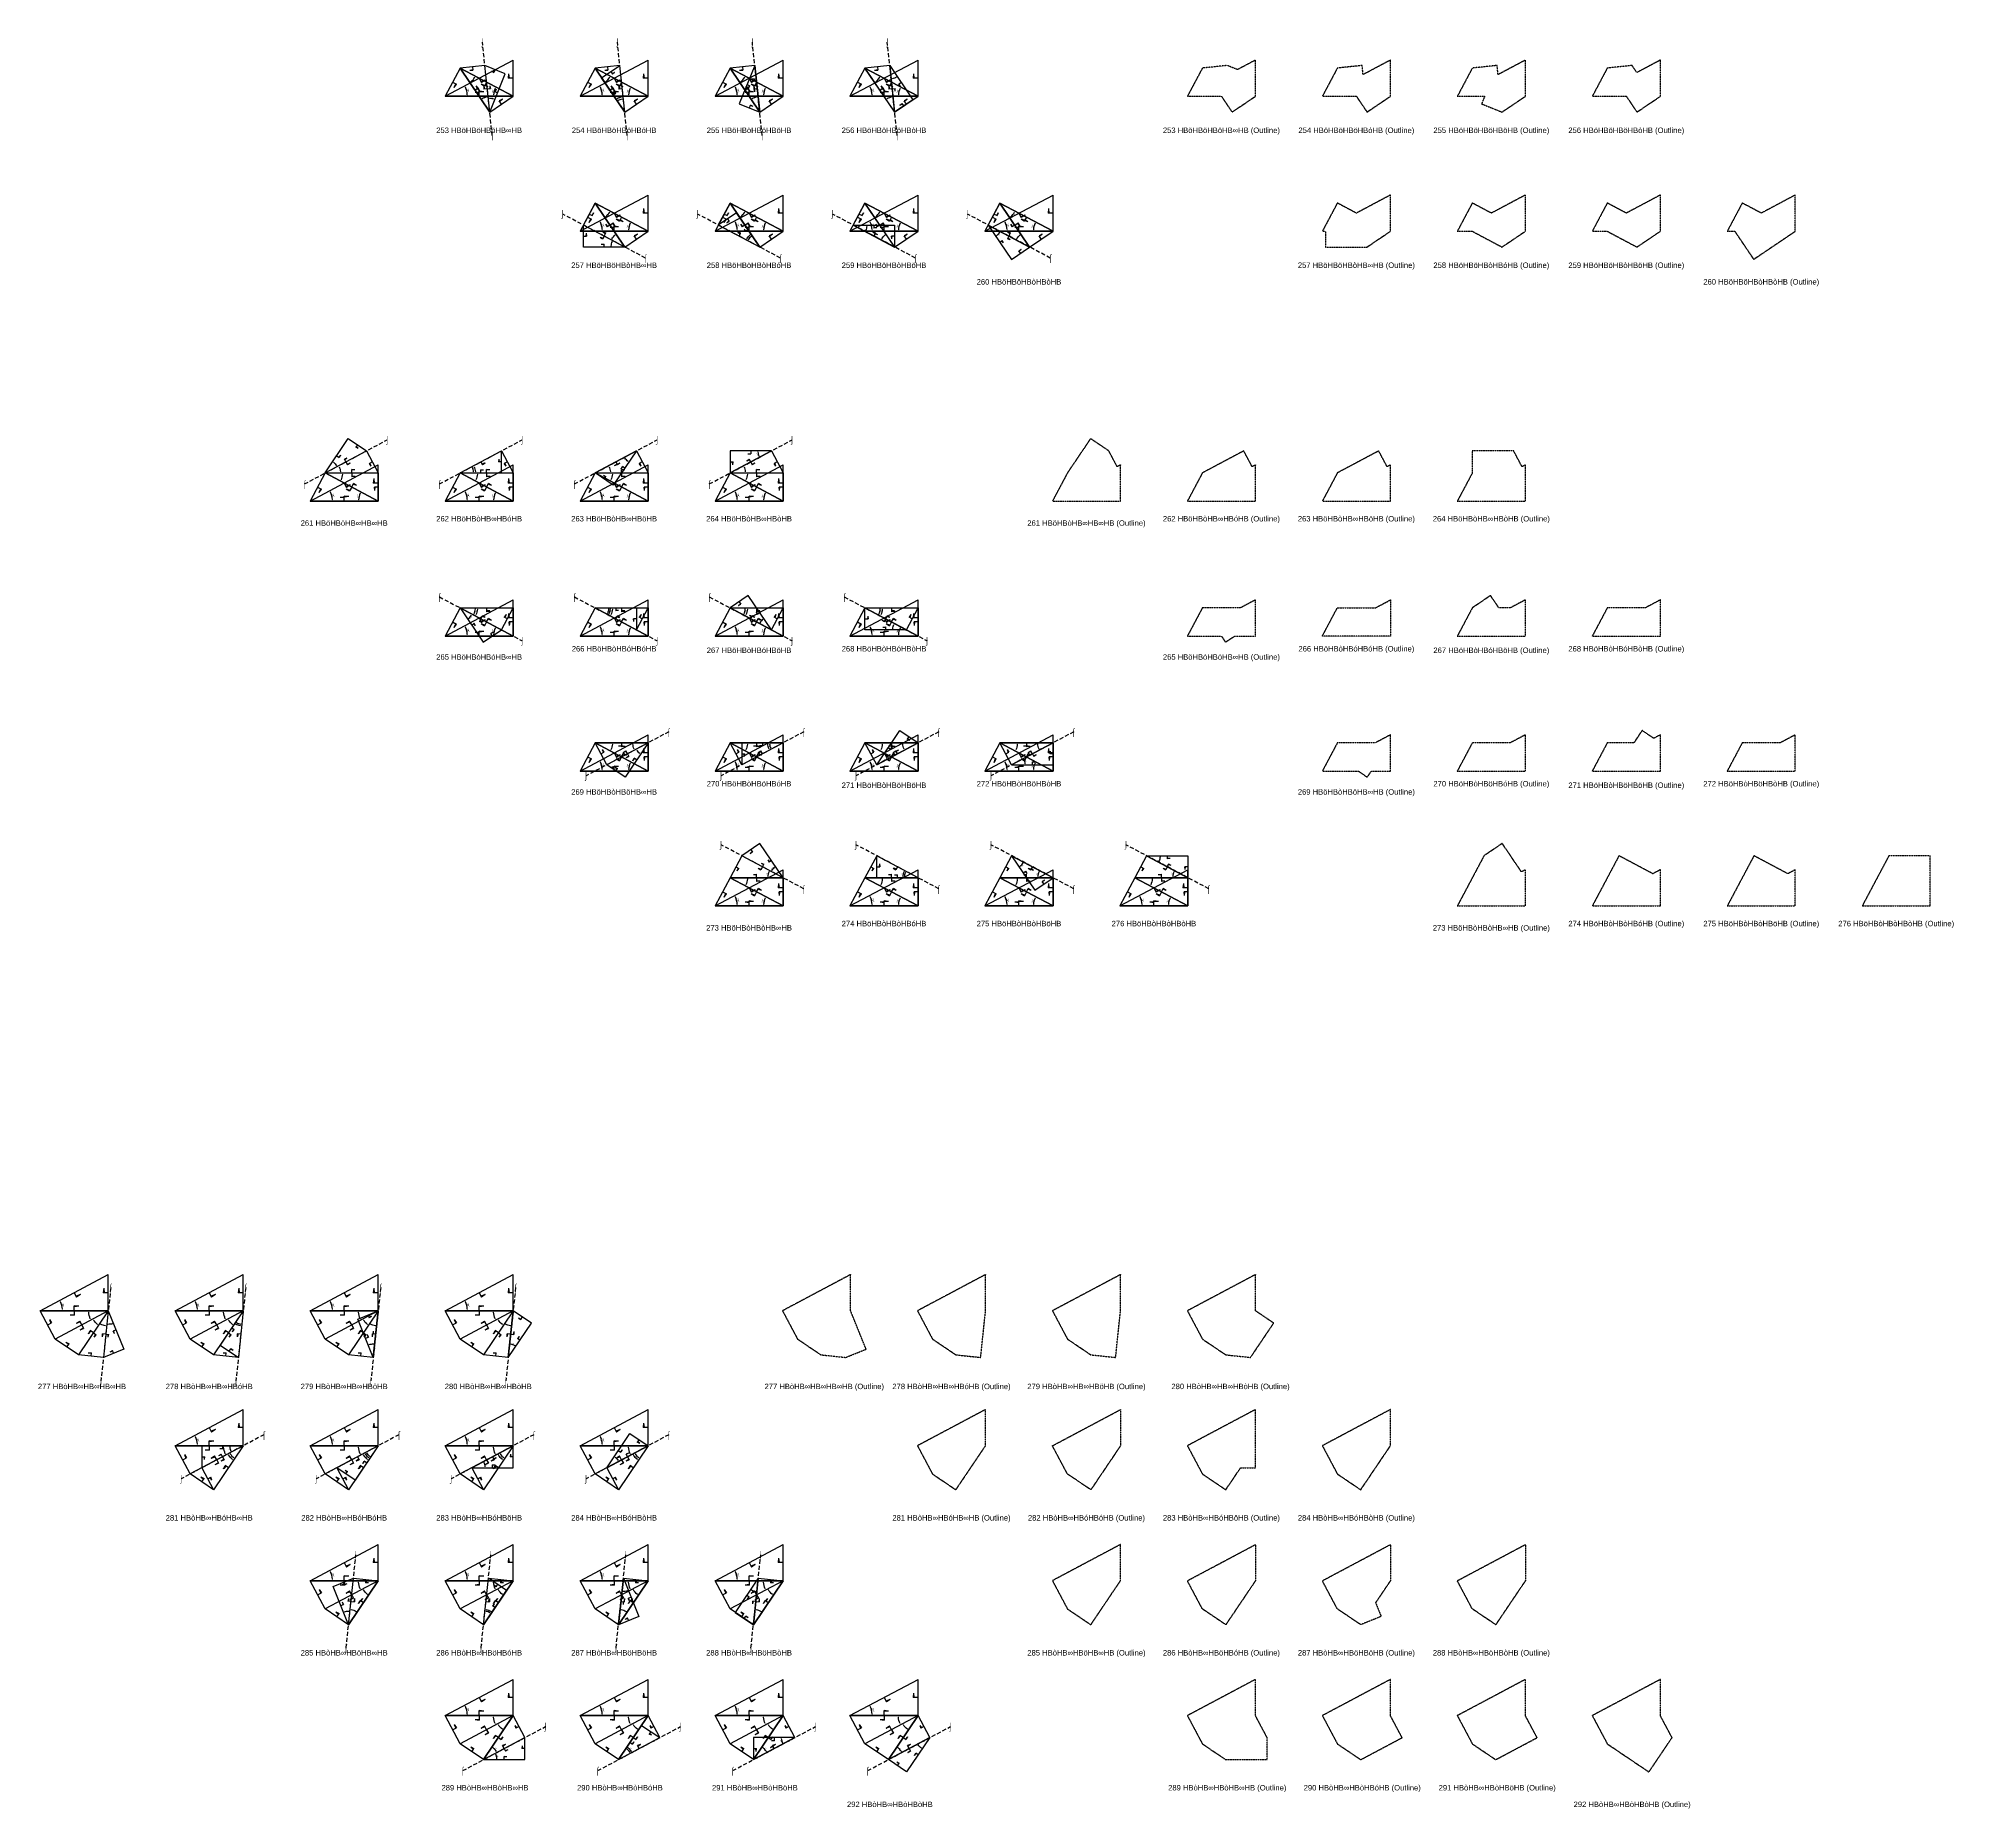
# Model space of a CAD drawing. Header units: millimetres. Extents: x -201764 to 671342, y -3335564 to 24518.
# Drawn here: x 219679 to 641612, y -2887764 to -2497726 of the extents above; entities that cross this region are included whole.
import ezdxf
from ezdxf.enums import TextEntityAlignment as Align

# ---------------------------------------------------------------- set-up
doc = ezdxf.new("R2010")
doc.units = ezdxf.units.MM
doc.header["$PDMODE"] = 35
doc.linetypes.add('DASHED', pattern=[19.05, 12.7, -6.35])
for name, color, linetype in [('BASE', 170, 'Continuous'), ('HYPOTENUSE', 20, 'Continuous'), ('PERPENDICULAR', 90, 'Continuous')]:
    doc.layers.add(name, color=color, linetype=linetype)
doc.styles.add('Arial', font='arial_0.ttf')
doc.dimstyles.new('ISO-25', dxfattribs={"dimtxt": 250, "dimasz": 100, "dimexe": 1.25, "dimexo": 0.625, "dimgap": 100, "dimtad": 1, "dimdec": 0, "dimtxsty": 'Arial', "dimcen": 2.5, "dimadec": 0, "dimazin": 0, "dimtfac": 1, "dimtdec": 0, "dimtmove": 0, "dimatfit": 3, "dimfxl": 1, "dimarcsym": 0})

# ---------------------------------------------------------------- blocks, each defined once
blk = doc.blocks.new('*D49')
at = {"color": 0, "lineweight": -2, "ltscale": 100, "transparency": 16777216}
blk.add_arc((0, 0), 4906, 4.08845, 23.91155, dxfattribs=at)
at = {"color": 0, "ltscale": 100, "transparency": 16777216}
for points in [[(4432, 1963), (4537, 2014), (4332, 2303)], [(4952, 352), (4835, 348), (4906, 0)]]:
    blk.add_solid(points, dxfattribs=at)
at = {"layer": 'Defpoints', "color": 0, "ltscale": 100, "transparency": 16777216}
for p in [(15000, 7976), (0, 0), (0, 0), (4841, 796), (15000, 0)]:
    blk.add_point(p, dxfattribs=at)
at = {"color": 0, "ltscale": 100, "transparency": 16777216, "insert": (5055, 1260), "char_height": 400, "attachment_point": 5, "rotation": 284, "style": 'Arial'}
blk.add_mtext('28°', dxfattribs=at)
blk = doc.blocks.new('SanjoyNathGeometrifyingTrigonometryFundamentalLockedSet')
at = {"color": 114, "linetype": 'DASHED', "ltscale": 100, "true_color": 0x139b48}
for p, q in [((14000, 4987.8), (13900, 3987.8)), ((14000, 4987.8), (14100, 3987.8)), ((15000, 3987.8), (13900, 3987.8))]:
    blk.add_line(p, q, dxfattribs=at)
at = {"color": 242, "linetype": 'DASHED', "ltscale": 100, "true_color": 0xcd2027}
for p, q in [((7500, 3987.8), (8016.4, 3016.6)), ((8852.4, 3574.3), (7922.5, 3193.2)), ((8852.4, 3574.3), (8016.4, 3016.6))]:
    blk.add_line(p, q, dxfattribs=at)
at = {"color": 159, "linetype": 'DASHED', "ltscale": 100, "true_color": 0x22346e}
for p, q in [((7500, 0), (7500, 1100)), ((8500, 1000), (7500, 1100)), ((8500, 1000), (7500, 900))]:
    blk.add_line(p, q, dxfattribs=at)
at = {"layer": 'BASE'}
blk.add_line((0, 0), (15000, 0), dxfattribs=at)
at = {"layer": 'HYPOTENUSE'}
blk.add_line((0, 0), (15000, 7975.6), dxfattribs=at)
at = {"layer": 'PERPENDICULAR'}
blk.add_line((15000, 0), (15000, 7975.6), dxfattribs=at)
at = {"color": 4, "ltscale": 100}
dim = blk.add_angular_dim_2l(base=(4841, 795.6), line1=((0, 0), (15000, 0)), line2=((0, 0), (15000, 7975.6)), dimstyle='ISO-25', override={"dimtxt": 400, "dimasz": 350, "dimgap": 100}, dxfattribs=at)
dim.commit()
dim.dimension.update_dxf_attribs({"geometry": '*D49', "text_midpoint": (5055.4, 1260.5)})

msp = doc.modelspace()

# ---------------------------------------------------------------- linework, layer by layer
at = {"linetype": 'DASHED', "ltscale": 70}
for p, q in [((319672, -2519116), (317514, -2498579)), ((349402, -2519116), (347244, -2498579)), ((379132, -2519116), (376974, -2498579)), ((408862, -2519116), (406704, -2498579)), ((353421, -2546135), (335188, -2536441)), ((383151, -2546135), (364918, -2536441)), ((412881, -2546135), (394648, -2536441)), ((442611, -2546135), (424378, -2536441)), ((278305, -2595901), (296538, -2586206)), ((308035, -2595901), (326268, -2586206)), ((337765, -2595901), (355998, -2586206)), ((367495, -2595901), (385728, -2586206)), ((308035, -2620783), (326268, -2630478)), ((337765, -2620783), (355998, -2630478)), ((367495, -2620783), (385728, -2630478)), ((397225, -2620783), (415458, -2630478)), ((358576, -2650513), (340343, -2660208)), ((388306, -2650513), (370073, -2660208)), ((418036, -2650513), (399803, -2660208)), ((447766, -2650513), (429533, -2660208)), ((388306, -2685090), (370073, -2675396)), ((418036, -2685090), (399803, -2675396)), ((447766, -2685090), (429533, -2675396)), ((477496, -2685090), (459262, -2675396)), ((235637, -2772940), (233479, -2793477)), ((265367, -2772940), (263209, -2793477)), ((295097, -2772940), (292939, -2793477)), ((324827, -2772940), (322669, -2793477)), ((269386, -2805381), (251153, -2815075)), ((299116, -2805381), (280883, -2815075)), ((328846, -2805381), (310613, -2815075)), ((358576, -2805381), (340343, -2815075)), ((287479, -2852363), (289637, -2831826)), ((317209, -2852363), (319367, -2831826)), ((346939, -2852363), (349097, -2831826)), ((376669, -2852363), (378827, -2831826)), ((313190, -2879383), (331423, -2869688)), ((342920, -2879383), (361153, -2869688)), ((372650, -2879383), (390883, -2869688)), ((402380, -2879383), (420613, -2869688))]:
    msp.add_line(p, q, dxfattribs=at)
at = {"linetype": 'DASHED'}
for points in [[(483845, -2504633), (481568, -2503713), (476108, -2504287), (472802, -2510505), (480302, -2510505), (482648, -2513982), (487802, -2510505), (487802, -2502529)], [(510032, -2510505), (512377, -2513982), (517532, -2510505), (517532, -2502529), (511510, -2505731), (511298, -2503713), (505838, -2504287), (502532, -2510505)], [(541028, -2503713), (535568, -2504287), (532262, -2510505), (538284, -2510505), (537613, -2512166), (542107, -2513982), (547262, -2510505), (547262, -2502529), (541240, -2505731)], [(571837, -2513982), (576992, -2510505), (576992, -2502529), (571816, -2505281), (570758, -2503713), (565298, -2504287), (561992, -2510505), (569492, -2510505)], [(505838, -2534017), (502532, -2540235), (503261, -2540235), (503261, -2543712), (512377, -2543712), (517532, -2540235), (517532, -2532259), (510032, -2536247)], [(535568, -2540235), (542107, -2543712), (547262, -2540235), (547262, -2532259), (539762, -2536247), (535568, -2534017), (532262, -2540235)], [(565298, -2534017), (561992, -2540235), (565298, -2540235), (571837, -2543712), (576992, -2540235), (576992, -2532259), (569492, -2536247)], [(595028, -2534017), (591722, -2540235), (593375, -2540235), (597549, -2546422), (606722, -2540235), (606722, -2532259), (599222, -2536247)], [(458072, -2599695), (458072, -2591719), (457344, -2592106), (455495, -2588630), (451476, -2585919), (446378, -2593477), (443072, -2599695)], [(485225, -2588630), (476108, -2593477), (472802, -2599695), (487802, -2599695), (487802, -2591719), (487074, -2592106)], [(514955, -2588630), (505838, -2593477), (502532, -2599695), (517532, -2599695), (517532, -2591719), (516804, -2592106)], [(547262, -2599695), (547262, -2591719), (546534, -2592106), (544685, -2588630), (535568, -2588630), (535568, -2593477), (532262, -2599695)], [(484496, -2623207), (476108, -2623207), (472802, -2629425), (480302, -2629425), (481206, -2630765), (483193, -2629425), (487802, -2629425), (487802, -2621449)], [(514226, -2623207), (517532, -2621449), (517532, -2629425), (502532, -2629425), (505838, -2623207)], [(535568, -2623207), (532262, -2629425), (547262, -2629425), (547262, -2621449), (543956, -2623207), (541415, -2623207), (539587, -2620496)], [(573686, -2623207), (565298, -2623207), (561992, -2629425), (576992, -2629425), (576992, -2621449)], [(512434, -2660495), (513338, -2659155), (517532, -2659155), (517532, -2651179), (514226, -2652937), (505838, -2652937), (502532, -2659155), (510447, -2659155)], [(547262, -2659155), (547262, -2651179), (543956, -2652937), (535568, -2652937), (532262, -2659155)], [(576992, -2659155), (576992, -2651179), (575535, -2651954), (572974, -2650226), (571145, -2652937), (565298, -2652937), (561992, -2659155)], [(606722, -2659155), (606722, -2651179), (603416, -2652937), (595028, -2652937), (591722, -2659155)], [(547262, -2688885), (547262, -2680909), (546390, -2681373), (542164, -2675109), (538146, -2677819), (532262, -2688885)], [(576992, -2688885), (576992, -2680909), (575339, -2681788), (567876, -2677819), (561992, -2688885)], [(597606, -2677819), (591722, -2688885), (606722, -2688885), (606722, -2680909), (605069, -2681788)], [(636452, -2677819), (627336, -2677819), (621452, -2688885), (636452, -2688885)], [(398612, -2770099), (383612, -2778074), (386918, -2784292), (392073, -2787769), (397533, -2788343), (402028, -2786527), (398612, -2778074)], [(427263, -2788343), (428342, -2778074), (428342, -2770099), (413342, -2778074), (416648, -2784292), (421803, -2787769)], [(456993, -2788343), (458072, -2778074), (458072, -2770099), (443072, -2778074), (446378, -2784292), (451533, -2787769)], [(487802, -2770099), (472802, -2778074), (476108, -2784292), (481263, -2787769), (486723, -2788343), (491821, -2780785), (487802, -2778074)], [(421803, -2817499), (428342, -2807804), (428342, -2799829), (413342, -2807804), (416648, -2814022)], [(446378, -2814022), (443072, -2807804), (458072, -2799829), (458072, -2807804), (451533, -2817499)], [(487802, -2812652), (487802, -2799829), (472802, -2807804), (476108, -2814022), (481263, -2817499), (484533, -2812652)], [(510993, -2817499), (517532, -2807804), (517532, -2799829), (502532, -2807804), (505838, -2814022)], [(451533, -2847229), (458072, -2837534), (458072, -2829559), (443072, -2837534), (446378, -2843752)], [(476108, -2843752), (472802, -2837534), (487802, -2829559), (487802, -2837534), (481263, -2847229)], [(515487, -2845413), (510993, -2847229), (505838, -2843752), (502532, -2837534), (517532, -2829559), (517532, -2837534), (514263, -2842382)], [(532262, -2837534), (547262, -2829559), (547262, -2837534), (540723, -2847229), (535568, -2843752)], [(487802, -2859289), (472802, -2867264), (476108, -2873482), (481263, -2876959), (490380, -2876959), (490380, -2872112), (487802, -2867264)], [(520110, -2872112), (517532, -2867264), (517532, -2859289), (502532, -2867264), (505838, -2873482), (510993, -2876959)], [(549840, -2872112), (547262, -2867264), (547262, -2859289), (532262, -2867264), (535568, -2873482), (540723, -2876959)], [(576992, -2859289), (561992, -2867264), (565298, -2873482), (574472, -2879670), (579570, -2872112), (576992, -2867264)]]:
    msp.add_lwpolyline(points, close=True, dxfattribs=at)

# ---------------------------------------------------------------- block references
at = {"linetype": 'DASHED', "ltscale": 100}
for p, xscale, yscale, zscale, rotation in [((312594, -2504287), 0.7795964517353771, 0.7795964517353771, 0.7795964517353771, 303.9999999999999), ((342324, -2504287), 0.7795964517353771, 0.7795964517353771, 0.7795964517353771, 303.9999999999999), ((372053, -2504287), 0.7795964517353771, 0.7795964517353771, 0.7795964517353771, 303.9999999999999), ((401783, -2504287), 0.7795964517353771, 0.7795964517353771, 0.7795964517353771, 303.9999999999999), ((324287, -2510505), 0.882947592858929, 0.882947592858929, 0.882947592858929, 151.9999999999999), ((319133, -2513982), 0.6883428104611111, 0.6883428104611111, 0.6883428104611111, 96), ((319133, -2513982), 0.6077706275583901, 0.6077706275583901, 0.6077706275583901, 67.99999999999977), ((354017, -2510505), 0.882947592858929, 0.882947592858929, 0.882947592858929, 151.9999999999999), ((348863, -2513982), 0.6883428104611111, 0.6883428104611111, 0.6883428104611111, 96), ((348863, -2513982), -0.6077706275583902, 0.6077706275583901, 0.6077706275583901, 303.9999999999998), ((383747, -2510505), 0.882947592858929, 0.882947592858929, 0.882947592858929, 151.9999999999999), ((378593, -2513982), 0.6883428104611111, 0.6883428104611111, 0.6883428104611111, 96), ((377513, -2503713), 0.6077706275583901, 0.6077706275583901, 0.6077706275583901, 247.9999999999998), ((413477, -2510505), 0.882947592858929, 0.882947592858929, 0.882947592858929, 151.9999999999999), ((408323, -2513982), 0.6883428104611111, 0.6883428104611111, 0.6883428104611111, 96), ((407243, -2503713), -0.6077706275583902, 0.6077706275583901, 0.6077706275583901, 123.9999999999998), ((342324, -2534017), 0.7795964517353771, 0.7795964517353771, 0.7795964517353771, 303.9999999999999), ((372053, -2534017), 0.7795964517353771, 0.7795964517353771, 0.7795964517353771, 303.9999999999999), ((401783, -2534017), 0.7795964517353771, 0.7795964517353771, 0.7795964517353771, 303.9999999999999), ((431513, -2534017), 0.7795964517353771, 0.7795964517353771, 0.7795964517353771, 303.9999999999999), ((354017, -2540235), 0.882947592858929, 0.882947592858929, 0.882947592858929, 151.9999999999999), ((348863, -2543712), -0.6883428104611112, 0.688342810461111, 0.688342810461111, 332.0000000000001), ((383747, -2540235), 0.882947592858929, 0.882947592858929, 0.882947592858929, 151.9999999999999), ((378593, -2543712), -0.6883428104611112, 0.688342810461111, 0.688342810461111, 332.0000000000001), ((413477, -2540235), 0.882947592858929, 0.882947592858929, 0.882947592858929, 151.9999999999999), ((408323, -2543712), -0.6883428104611112, 0.688342810461111, 0.688342810461111, 332.0000000000001), ((443207, -2540235), 0.882947592858929, 0.882947592858929, 0.882947592858929, 151.9999999999999), ((438053, -2543712), -0.6883428104611112, 0.688342810461111, 0.688342810461111, 332.0000000000001), ((348863, -2543712), -0.607770627558393, 0.607770627558393, 0.607770627558393, 359.999999999999), ((378593, -2543712), 0.607770627558393, 0.607770627558393, 0.607770627558393, 123.9999999999988), ((399206, -2538864), -0.607770627558393, 0.607770627558393, 0.607770627558393, 180), ((428936, -2538864), 0.607770627558393, 0.607770627558393, 0.607770627558393, 303.9999999999989), ((282864, -2593477), -0.607770627558393, 0.607770627558393, 0.607770627558393, 236.0000000000023), ((351440, -2588630), -0.607770627558393, 0.607770627558393, 0.607770627558393, 56.0000000000022), ((282864, -2593477), -0.688342810461111, 0.688342810461111, 0.688342810461111, 208), ((312594, -2593477), -0.688342810461111, 0.688342810461111, 0.688342810461111, 208), ((342324, -2593477), -0.688342810461111, 0.688342810461111, 0.688342810461111, 208), ((372053, -2593477), -0.688342810461111, 0.688342810461111, 0.688342810461111, 208), ((381170, -2588630), 0.607770627558393, 0.607770627558393, 0.607770627558393, 180), ((294558, -2599695), 0.882947592858929, 0.882947592858929, 0.882947592858929, 151.9999999999999), ((282864, -2593477), -0.7795964517353771, 0.7795964517353771, 0.7795964517353771, 180), ((324287, -2599695), 0.882947592858929, 0.882947592858929, 0.882947592858929, 151.9999999999999), ((312594, -2593477), -0.7795964517353771, 0.7795964517353771, 0.7795964517353771, 180), ((354017, -2599695), 0.882947592858929, 0.882947592858929, 0.882947592858929, 151.9999999999999), ((342324, -2593477), -0.7795964517353771, 0.7795964517353771, 0.7795964517353771, 180), ((383747, -2599695), 0.882947592858929, 0.882947592858929, 0.882947592858929, 151.9999999999999), ((372053, -2593477), -0.7795964517353771, 0.7795964517353771, 0.7795964517353771, 180), ((312594, -2623207), 0.688342810461111, 0.688342810461111, 0.688342810461111, 332.0000000000001), ((342324, -2623207), 0.688342810461111, 0.688342810461111, 0.688342810461111, 332.0000000000001), ((372053, -2623207), 0.688342810461111, 0.688342810461111, 0.688342810461111, 332.0000000000001), ((401783, -2623207), 0.688342810461111, 0.688342810461111, 0.688342810461111, 332.0000000000001), ((324287, -2629425), 0.882947592858929, 0.882947592858929, 0.882947592858929, 151.9999999999999), ((312594, -2623207), 0.607770627558393, 0.607770627558393, 0.607770627558393, 303.9999999999989), ((312594, -2623207), -0.7795964517353771, 0.7795964517353771, 0.7795964517353771, 180), ((354017, -2629425), 0.882947592858929, 0.882947592858929, 0.882947592858929, 151.9999999999999), ((342324, -2623207), -0.7795964517353771, 0.7795964517353771, 0.7795964517353771, 180), ((342324, -2623207), -0.607770627558393, 0.607770627558393, 0.607770627558393, 180), ((383747, -2629425), 0.882947592858929, 0.882947592858929, 0.882947592858929, 151.9999999999999), ((381170, -2628054), 0.607770627558393, 0.607770627558393, 0.607770627558393, 123.9999999999988), ((372053, -2623207), -0.7795964517353771, 0.7795964517353771, 0.7795964517353771, 180), ((413477, -2629425), 0.882947592858929, 0.882947592858929, 0.882947592858929, 151.9999999999999), ((401783, -2623207), -0.7795964517353771, 0.7795964517353771, 0.7795964517353771, 180), ((410900, -2628054), -0.607770627558393, 0.607770627558393, 0.607770627558393, 359.999999999999), ((354017, -2652937), -0.6883428104611109, 0.6883428104611109, 0.6883428104611109, 27.99999999999998), ((383747, -2652937), -0.6883428104611109, 0.6883428104611109, 0.6883428104611109, 27.99999999999998), ((413477, -2652937), -0.6883428104611109, 0.6883428104611109, 0.6883428104611109, 27.99999999999998), ((443207, -2652937), -0.6883428104611109, 0.6883428104611109, 0.6883428104611109, 27.99999999999998), ((354017, -2659155), 0.882947592858929, 0.882947592858929, 0.882947592858929, 151.9999999999999), ((342324, -2652937), -0.7795964517353771, 0.7795964517353771, 0.7795964517353771, 180), ((354017, -2652937), -0.607770627558393, 0.607770627558393, 0.607770627558393, 56.0000000000022), ((383747, -2659155), 0.882947592858929, 0.882947592858929, 0.882947592858929, 151.9999999999999), ((372053, -2652937), -0.7795964517353771, 0.7795964517353771, 0.7795964517353771, 180), ((383747, -2652937), 0.607770627558393, 0.607770627558393, 0.607770627558393, 180), ((413477, -2659155), 0.882947592858929, 0.882947592858929, 0.882947592858929, 151.9999999999999), ((401783, -2652937), -0.7795964517353771, 0.7795964517353771, 0.7795964517353771, 180), ((404361, -2657784), -0.607770627558393, 0.607770627558393, 0.607770627558393, 236.0000000000023), ((443207, -2659155), 0.882947592858929, 0.882947592858929, 0.882947592858929, 151.9999999999999), ((431513, -2652937), -0.7795964517353771, 0.7795964517353771, 0.7795964517353771, 180), ((383747, -2682667), 0.6883428104611109, 0.6883428104611109, 0.6883428104611109, 152), ((383747, -2682667), 0.607770627558393, 0.607770627558393, 0.607770627558393, 123.9999999999988), ((413477, -2682667), 0.6883428104611109, 0.6883428104611109, 0.6883428104611109, 152), ((413477, -2682667), -0.607770627558393, 0.607770627558393, 0.607770627558393, 359.999999999999), ((443207, -2682667), 0.6883428104611109, 0.6883428104611109, 0.6883428104611109, 152), ((434091, -2677819), 0.607770627558393, 0.607770627558393, 0.607770627558393, 303.9999999999989), ((472937, -2682667), 0.6883428104611109, 0.6883428104611109, 0.6883428104611109, 152), ((463821, -2677819), -0.607770627558393, 0.607770627558393, 0.607770627558393, 180), ((383747, -2688885), 0.882947592858929, 0.882947592858929, 0.882947592858929, 151.9999999999999), ((372053, -2682667), -0.7795964517353771, 0.7795964517353771, 0.7795964517353771, 180), ((413477, -2688885), 0.882947592858929, 0.882947592858929, 0.882947592858929, 151.9999999999999), ((401783, -2682667), -0.7795964517353771, 0.7795964517353771, 0.7795964517353771, 180), ((443207, -2688885), 0.882947592858929, 0.882947592858929, 0.882947592858929, 151.9999999999999), ((431513, -2682667), -0.7795964517353771, 0.7795964517353771, 0.7795964517353771, 180), ((472937, -2688885), 0.882947592858929, 0.882947592858929, 0.882947592858929, 151.9999999999999), ((461243, -2682667), -0.7795964517353771, 0.7795964517353771, 0.7795964517353771, 180), ((235098, -2778074), -0.882947592858929, 0.882947592858929, 0.882947592858929, 27.99999999999998), ((264828, -2778074), -0.882947592858929, 0.882947592858929, 0.882947592858929, 27.99999999999998), ((294558, -2778074), -0.882947592858929, 0.882947592858929, 0.882947592858929, 27.99999999999998), ((324287, -2778074), -0.882947592858929, 0.882947592858929, 0.882947592858929, 27.99999999999998), ((235098, -2778074), -0.779596451735375, 0.7795964517353748, 0.779596451735375, 56.00000000000004), ((264828, -2778074), -0.779596451735375, 0.7795964517353748, 0.779596451735375, 56.00000000000004), ((294558, -2778074), -0.779596451735375, 0.7795964517353748, 0.779596451735375, 56.00000000000004), ((324287, -2778074), -0.779596451735375, 0.7795964517353748, 0.779596451735375, 56.00000000000004), ((235098, -2778074), -0.6883428104611108, 0.6883428104611108, 0.6883428104611109, 83.99999999999993), ((235098, -2778074), -0.60777062755839, 0.6077706275583901, 0.6077706275583901, 112.0000000000001), ((264828, -2778074), -0.6883428104611108, 0.6883428104611108, 0.6883428104611109, 83.99999999999993), ((264828, -2778074), 0.6077706275583901, 0.6077706275583901, 0.6077706275583901, 235.9999999999999), ((294558, -2778074), -0.6883428104611108, 0.6883428104611108, 0.6883428104611109, 83.99999999999993), ((293478, -2788343), -0.6077706275583902, 0.6077706275583903, 0.6077706275583902, 291.9999999999999), ((324287, -2778074), -0.6883428104611108, 0.6883428104611108, 0.6883428104611109, 83.99999999999993), ((323208, -2788343), 0.6077706275583902, 0.6077706275583902, 0.6077706275583902, 55.99999999999989), ((264828, -2807804), -0.882947592858929, 0.882947592858929, 0.882947592858929, 27.99999999999998), ((294558, -2807804), -0.882947592858929, 0.882947592858929, 0.882947592858929, 27.99999999999998), ((324287, -2807804), -0.882947592858929, 0.882947592858929, 0.882947592858929, 27.99999999999998), ((354017, -2807804), -0.882947592858929, 0.882947592858929, 0.882947592858929, 27.99999999999998), ((264828, -2807804), -0.779596451735375, 0.7795964517353748, 0.779596451735375, 56.00000000000004), ((294558, -2807804), -0.779596451735375, 0.7795964517353748, 0.779596451735375, 56.00000000000004), ((294558, -2807804), -0.607770627558393, 0.607770627558393, 0.607770627558393, 56.0000000000022), ((324287, -2807804), -0.779596451735375, 0.7795964517353748, 0.779596451735375, 56.00000000000004), ((354017, -2807804), -0.779596451735375, 0.7795964517353748, 0.779596451735375, 56.00000000000004), ((344901, -2812652), -0.607770627558393, 0.607770627558393, 0.607770627558393, 236.0000000000023), ((264828, -2807804), 0.6883428104611109, 0.6883428104611109, 0.6883428104611109, 208), ((264828, -2807804), 0.607770627558393, 0.607770627558393, 0.607770627558393, 180), ((294558, -2807804), 0.6883428104611109, 0.6883428104611109, 0.6883428104611109, 208), ((324287, -2807804), 0.6883428104611109, 0.6883428104611109, 0.6883428104611109, 208), ((354017, -2807804), 0.6883428104611109, 0.6883428104611109, 0.6883428104611109, 208), ((294558, -2837534), -0.882947592858929, 0.882947592858929, 0.882947592858929, 27.99999999999998), ((294558, -2837534), -0.779596451735375, 0.7795964517353748, 0.779596451735375, 56.00000000000004), ((324287, -2837534), -0.882947592858929, 0.882947592858929, 0.882947592858929, 27.99999999999998), ((324287, -2837534), -0.779596451735375, 0.7795964517353748, 0.779596451735375, 56.00000000000004), ((354017, -2837534), -0.882947592858929, 0.882947592858929, 0.882947592858929, 27.99999999999998), ((354017, -2837534), -0.779596451735375, 0.7795964517353748, 0.779596451735375, 56.00000000000004), ((383747, -2837534), -0.882947592858929, 0.882947592858929, 0.882947592858929, 27.99999999999998), ((383747, -2837534), -0.779596451735375, 0.7795964517353748, 0.779596451735375, 56.00000000000004), ((288018, -2847229), -0.6077706275583902, 0.6077706275583903, 0.6077706275583902, 291.9999999999999), ((288018, -2847229), -0.6883428104611109, 0.6883428104611108, 0.6883428104611109, 264), ((317748, -2847229), 0.6077706275583902, 0.6077706275583902, 0.6077706275583902, 55.99999999999989), ((317748, -2847229), -0.6883428104611109, 0.6883428104611108, 0.6883428104611109, 264), ((348558, -2836961), -0.6077706275583901, 0.6077706275583902, 0.6077706275583901, 111.9999999999999), ((347478, -2847229), -0.6883428104611109, 0.6883428104611108, 0.6883428104611109, 264), ((378288, -2836961), 0.6077706275583901, 0.6077706275583901, 0.6077706275583901, 235.9999999999999), ((377208, -2847229), -0.6883428104611109, 0.6883428104611108, 0.6883428104611109, 264), ((324287, -2867264), -0.882947592858929, 0.882947592858929, 0.882947592858929, 27.99999999999998), ((324287, -2867264), -0.779596451735375, 0.7795964517353748, 0.779596451735375, 56.00000000000004), ((354017, -2867264), -0.882947592858929, 0.882947592858929, 0.882947592858929, 27.99999999999998), ((354017, -2867264), -0.779596451735375, 0.7795964517353748, 0.779596451735375, 56.00000000000004), ((383747, -2867264), -0.882947592858929, 0.882947592858929, 0.882947592858929, 27.99999999999998), ((383747, -2867264), -0.779596451735375, 0.7795964517353748, 0.779596451735375, 56.00000000000004), ((413477, -2867264), -0.882947592858929, 0.882947592858929, 0.882947592858929, 27.99999999999998), ((413477, -2867264), -0.779596451735375, 0.7795964517353748, 0.779596451735375, 56.00000000000004), ((317748, -2876959), 0.6883428104611109, 0.6883428104611109, 0.6883428104611109, 27.99999999999997), ((347478, -2876959), 0.6883428104611109, 0.6883428104611109, 0.6883428104611109, 27.99999999999997), ((377208, -2876959), 0.6883428104611109, 0.6883428104611109, 0.6883428104611109, 27.99999999999997), ((406938, -2876959), 0.6883428104611109, 0.6883428104611109, 0.6883428104611109, 27.99999999999997), ((347478, -2876959), -0.60777062755838, 0.60777062755838, 0.60777062755838, 235.9999999999977), ((386325, -2872112), 0.60777062755838, 0.60777062755838, 0.60777062755838, 180), ((416055, -2872112), -0.6077706275583799, 0.60777062755838, 0.60777062755838, 55.99999999999773)]:
    msp.add_blockref('SanjoyNathGeometrifyingTrigonometryFundamentalLockedSet', p, dxfattribs=dict(at, xscale=xscale, yscale=yscale, zscale=zscale, rotation=rotation))
at = {"linetype": 'DASHED'}
for p in [(309287, -2510505), (339017, -2510505), (368747, -2510505), (398477, -2510505), (339017, -2540235), (368747, -2540235), (398477, -2540235), (428207, -2540235), (279558, -2599695), (309287, -2599695), (339017, -2599695), (368747, -2599695), (309287, -2629425), (339017, -2629425), (368747, -2629425), (398477, -2629425), (339017, -2659155), (368747, -2659155), (398477, -2659155), (428207, -2659155), (368747, -2688885), (398477, -2688885), (428207, -2688885), (457937, -2688885), (220098, -2778074), (249828, -2778074), (279558, -2778074), (309287, -2778074), (249828, -2807804), (279558, -2807804), (309287, -2807804), (339017, -2807804), (279558, -2837534), (309287, -2837534), (339017, -2837534), (368747, -2837534), (309287, -2867264), (339017, -2867264), (368747, -2867264), (398477, -2867264)]:
    msp.add_blockref('SanjoyNathGeometrifyingTrigonometryFundamentalLockedSet', p, dxfattribs=at)
at = {"linetype": 'DASHED', "ltscale": 100}
for p, xscale, yscale, zscale in [((312594, -2593477), 0.607770627558393, 0.607770627558393, 0.607770627558393), ((434091, -2657784), 0.607770627558393, 0.607770627558393, 0.607770627558393), ((315171, -2812652), 0.607770627558393, 0.607770627558393, 0.607770627558393), ((317748, -2876959), 0.60777062755838, 0.60777062755838, 0.60777062755838)]:
    msp.add_blockref('SanjoyNathGeometrifyingTrigonometryFundamentalLockedSet', p, dxfattribs=dict(at, xscale=xscale, yscale=yscale, zscale=zscale))

# ---------------------------------------------------------------- texts
at = {"linetype": 'DASHED', "ltscale": 100, "style": 'Arial'}
for s, p in [('⌡', (317514, -2498579)), ('⌡', (347244, -2498579)), ('⌡', (376974, -2498579)), ('⌡', (406704, -2498579)), ('253 HBöHBöHBöHB∞HB', (316787, -2517990)), ('⌠', (319672, -2519116)), ('254 HBöHBöHBöHBóHB', (346517, -2517990)), ('⌠', (349402, -2519116)), ('255 HBöHBöHBöHBöHB', (376247, -2517990)), ('⌠', (379132, -2519116)), ('256 HBöHBöHBöHBòHB', (405977, -2517990)), ('⌠', (408862, -2519116)), ('253 HBöHBöHBöHB∞HB (Outline)', (480302, -2517990)), ('254 HBöHBöHBöHBóHB (Outline)', (510032, -2517990)), ('255 HBöHBöHBöHBöHB (Outline)', (539762, -2517990)), ('256 HBöHBöHBöHBòHB (Outline)', (569492, -2517990)), ('⌡', (335188, -2536441)), ('⌡', (364918, -2536441)), ('⌡', (394648, -2536441)), ('⌡', (424378, -2536441)), ('257 HBöHBöHBòHB∞HB', (346517, -2547720)), ('⌠', (353421, -2546135)), ('258 HBöHBöHBòHBóHB', (376247, -2547720)), ('⌠', (383151, -2546135)), ('259 HBöHBöHBòHBöHB', (405977, -2547720)), ('⌠', (412881, -2546135)), ('⌠', (442611, -2546135)), ('257 HBöHBöHBòHB∞HB (Outline)', (510032, -2547720)), ('258 HBöHBöHBòHBóHB (Outline)', (539762, -2547720)), ('259 HBöHBöHBòHBöHB (Outline)', (569492, -2547720)), ('260 HBöHBöHBòHBòHB', (435707, -2551379)), ('260 HBöHBöHBòHBòHB (Outline)', (599222, -2551379)), ('⌡', (296538, -2586206)), ('⌡', (326268, -2586206)), ('⌡', (355998, -2586206)), ('⌡', (385728, -2586206)), ('⌠', (278305, -2595901)), ('⌠', (308035, -2595901)), ('⌠', (337765, -2595901)), ('⌠', (367495, -2595901)), ('262 HBöHBòHB∞HBóHB', (316787, -2603567)), ('263 HBöHBòHB∞HBöHB', (346517, -2603567)), ('264 HBöHBòHB∞HBòHB', (376247, -2603567)), ('262 HBöHBòHB∞HBóHB (Outline)', (480302, -2603567)), ('263 HBöHBòHB∞HBöHB (Outline)', (510032, -2603567)), ('264 HBöHBòHB∞HBòHB (Outline)', (539762, -2603567)), ('261 HBöHBòHB∞HB∞HB', (287058, -2604516)), ('261 HBöHBòHB∞HB∞HB (Outline)', (450572, -2604516)), ('⌠', (308035, -2620783)), ('⌠', (337765, -2620783)), ('⌠', (367495, -2620783)), ('⌠', (397225, -2620783)), ('⌡', (326268, -2630478)), ('266 HBöHBòHBóHBóHB', (346517, -2632216)), ('⌡', (355998, -2630478)), ('267 HBöHBòHBóHBöHB', (376247, -2632550)), ('⌡', (385728, -2630478)), ('268 HBöHBòHBóHBòHB', (405977, -2632216)), ('⌡', (415458, -2630478)), ('266 HBöHBòHBóHBóHB (Outline)', (510032, -2632216)), ('267 HBöHBòHBóHBöHB (Outline)', (539762, -2632550)), ('268 HBöHBòHBóHBòHB (Outline)', (569492, -2632216)), ('265 HBöHBòHBóHB∞HB', (316787, -2634025)), ('265 HBöHBòHBóHB∞HB (Outline)', (480302, -2634025)), ('⌠', (358576, -2650513)), ('⌠', (388306, -2650513)), ('⌠', (418036, -2650513)), ('⌠', (447766, -2650513)), ('⌡', (340343, -2660208)), ('270 HBöHBòHBöHBóHB', (376247, -2661946)), ('⌡', (370073, -2660208)), ('271 HBöHBòHBöHBöHB', (405977, -2662280)), ('⌡', (399803, -2660208)), ('272 HBöHBòHBöHBòHB', (435707, -2661946)), ('⌡', (429533, -2660208)), ('270 HBöHBòHBöHBóHB (Outline)', (539762, -2661946)), ('271 HBöHBòHBöHBöHB (Outline)', (569492, -2662280)), ('272 HBöHBòHBöHBòHB (Outline)', (599222, -2661946)), ('269 HBöHBòHBöHB∞HB', (346517, -2663755)), ('269 HBöHBòHBöHB∞HB (Outline)', (510032, -2663755)), ('⌡', (370073, -2675396)), ('⌡', (399803, -2675396)), ('⌡', (429533, -2675396)), ('⌡', (459262, -2675396)), ('⌠', (388306, -2685090)), ('⌠', (418036, -2685090)), ('⌠', (447766, -2685090)), ('⌠', (477496, -2685090)), ('273 HBöHBòHBòHB∞HB', (376247, -2693706)), ('274 HBöHBòHBòHBóHB', (405977, -2692757)), ('275 HBöHBòHBòHBöHB', (435707, -2692757)), ('276 HBöHBòHBòHBòHB', (465437, -2692757)), ('273 HBöHBòHBòHB∞HB (Outline)', (539762, -2693706)), ('274 HBöHBòHBòHBóHB (Outline)', (569492, -2692757)), ('275 HBöHBòHBòHBöHB (Outline)', (599222, -2692757)), ('276 HBöHBòHBòHBòHB (Outline)', (628952, -2692757)), ('⌠', (235637, -2772940)), ('⌠', (265367, -2772940)), ('⌠', (295097, -2772940)), ('⌠', (324827, -2772940)), ('⌡', (233479, -2793477)), ('⌡', (263209, -2793477)), ('⌡', (292939, -2793477)), ('⌡', (322669, -2793477)), ('277 HBòHB∞HB∞HB∞HB', (229305, -2794728)), ('278 HBòHB∞HB∞HBóHB', (257328, -2794728)), ('279 HBòHB∞HB∞HBöHB', (287058, -2794728)), ('280 HBòHB∞HB∞HBòHB', (318797, -2794728)), ('277 HBòHB∞HB∞HB∞HB (Outline)', (392820, -2794728)), ('278 HBòHB∞HB∞HBóHB (Outline)', (420842, -2794728)), ('279 HBòHB∞HB∞HBöHB (Outline)', (450572, -2794728)), ('280 HBòHB∞HB∞HBòHB (Outline)', (482312, -2794728)), ('⌠', (269386, -2805381)), ('⌠', (299116, -2805381)), ('⌠', (328846, -2805381)), ('⌠', (358576, -2805381)), ('⌡', (251153, -2815075)), ('⌡', (280883, -2815075)), ('⌡', (310613, -2815075)), ('⌡', (340343, -2815075)), ('281 HBòHB∞HBóHB∞HB', (257328, -2823684)), ('282 HBòHB∞HBóHBóHB', (287058, -2823684)), ('283 HBòHB∞HBóHBöHB', (316787, -2823684)), ('284 HBòHB∞HBóHBòHB', (346517, -2823684)), ('281 HBòHB∞HBóHB∞HB (Outline)', (420842, -2823684)), ('282 HBòHB∞HBóHBóHB (Outline)', (450572, -2823684)), ('283 HBòHB∞HBóHBöHB (Outline)', (480302, -2823684)), ('284 HBòHB∞HBóHBòHB (Outline)', (510032, -2823684)), ('⌡', (289637, -2831826)), ('⌡', (319367, -2831826)), ('⌡', (349097, -2831826)), ('⌡', (378827, -2831826)), ('⌠', (287479, -2852363)), ('⌠', (317209, -2852363)), ('⌠', (346939, -2852363)), ('⌠', (376669, -2852363)), ('285 HBòHB∞HBöHB∞HB', (287058, -2853414)), ('286 HBòHB∞HBöHBóHB', (316787, -2853414)), ('287 HBòHB∞HBöHBöHB', (346517, -2853414)), ('288 HBòHB∞HBöHBòHB', (376247, -2853414)), ('285 HBòHB∞HBöHB∞HB (Outline)', (450572, -2853414)), ('286 HBòHB∞HBöHBóHB (Outline)', (480302, -2853414)), ('287 HBòHB∞HBöHBöHB (Outline)', (510032, -2853414)), ('288 HBòHB∞HBöHBòHB (Outline)', (539762, -2853414)), ('⌡', (331423, -2869688)), ('⌡', (361153, -2869688)), ('⌡', (390883, -2869688)), ('⌡', (420613, -2869688)), ('⌠', (313190, -2879383)), ('⌠', (342920, -2879383)), ('⌠', (372650, -2879383)), ('⌠', (402380, -2879383)), ('289 HBòHB∞HBòHB∞HB', (318076, -2883144)), ('290 HBòHB∞HBòHBóHB', (347806, -2883144)), ('291 HBòHB∞HBòHBöHB', (377536, -2883144)), ('289 HBòHB∞HBòHB∞HB (Outline)', (481591, -2883144)), ('290 HBòHB∞HBòHBóHB (Outline)', (511321, -2883144)), ('291 HBòHB∞HBòHBöHB (Outline)', (541051, -2883144)), ('292 HBòHB∞HBòHBòHB', (407266, -2886803)), ('292 HBòHB∞HBòHBòHB (Outline)', (570781, -2886803))]:
    msp.add_text(s, height=1200, dxfattribs=at).set_placement(p, align=Align.MIDDLE_CENTER)

doc.saveas('drawing.dxf')
